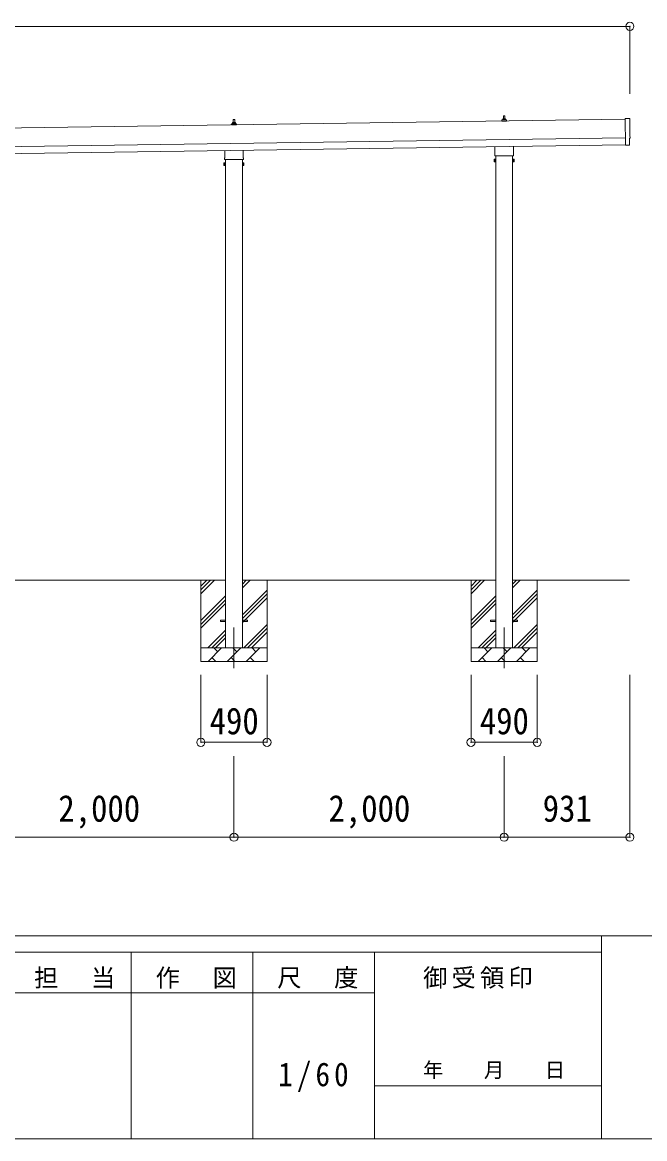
# Model space of a CAD drawing. Units: millimetres at full size, sheet at 1:60. Extents: x -16864 to 16864, y -11640 to 11640.
# Drawn here: x 6395 to 11003, y -11640 to -3381 of the extents above; entities that cross this region are included whole.
import ezdxf
from ezdxf.enums import TextEntityAlignment as Align

# ---------------------------------------------------------------- set-up
doc = ezdxf.new("R2010")
doc.units = ezdxf.units.MM
doc.header["$LTSCALE"] = 60
doc.header["$PDMODE"] = 32
doc.header["$PDSIZE"] = 60
doc.linetypes.add('CHAIN1', pattern=[8, 5, -1, 1, -1])
for name, color, linetype, lineweight in [('0-1_Defpoints', 7, 'CHAIN1', 9), ('0-2_TEXT1', 4, 'Continuous', 9), ('0-3_SHAPE', 7, 'Continuous', 9), ('0-8_TABLE1', 6, 'Continuous', 9), ('F-0', 7, 'Continuous', 9)]:
    doc.layers.add(name, color=color, linetype=linetype, lineweight=lineweight)
doc.styles.add('ＭＳ ゴシック', font='')
doc.styles.get('ＭＳ ゴシック').set_extended_font_data('MS Gothic')

msp = doc.modelspace()

# ---------------------------------------------------------------- linework, layer by layer
at = {"layer": '0-1_Defpoints'}
for p, q in [((7962.19, -7858.64), (7962.19, -8207.64)), ((9962.19, -7858.64), (9962.19, -8207.64))]:
    msp.add_line(p, q, dxfattribs=at)
at = {"layer": '0-2_TEXT1'}
for p, q in [((10857.87, -4096.58), (4647.25, -4185.3)), ((7952.49, -4129.31), (7952.49, -4125.1)), ((7953.49, -4125.1), (7971.49, -4125.1)), ((7956.49, -4125.1), (7957.22, -4101.57)), ((7958.22, -4100.6), (7966.77, -4100.6)), ((7967.77, -4101.57), (7968.49, -4125.1)), ((7972.49, -4129.31), (7972.49, -4125.1)), ((9944.24, -4112.03), (9944.24, -4104.31)), ((9980.74, -4112.03), (9944.24, -4112.03)), ((9944.62, -4103.53), (9980.36, -4103.53)), ((9945.01, -4103.34), (9951.73, -4101.71)), ((9952.11, -4101.53), (9972.87, -4101.53)), ((9952.49, -4100.74), (9952.49, -4096.53)), ((9953.49, -4096.53), (9971.49, -4096.53)), ((9956.49, -4096.53), (9957.22, -4073)), ((9958.22, -4072.03), (9966.77, -4072.03)), ((9967.77, -4073), (9968.49, -4096.53)), ((9972.49, -4100.74), (9972.49, -4096.53)), ((9979.98, -4103.34), (9973.26, -4101.71)), ((9980.74, -4112.03), (9980.74, -4104.31)), ((10857.8, -4091.49), (10860.64, -4290.33)), ((10889.47, -4092.7), (10857.8, -4091.49)), ((7944.24, -4140.6), (7944.24, -4132.88)), ((7980.74, -4140.6), (7944.24, -4140.6)), ((7944.62, -4132.1), (7980.36, -4132.1)), ((7945.01, -4131.91), (7951.73, -4130.28)), ((7952.11, -4130.1), (7972.87, -4130.1)), ((7979.98, -4131.91), (7973.26, -4130.28)), ((7980.74, -4140.6), (7980.74, -4132.88)), ((4649.25, -4325.29), (10859.87, -4236.57)), ((4649.96, -4375.29), (10860.58, -4286.56)), ((10878.85, -4289.17), (10860.64, -4290.33)), ((10879.52, -4289.79), (10878.85, -4289.17)), ((10880.27, -4290.05), (10887.18, -4289.59)), ((7893.89, -4384.58), (7893.89, -4328.94)), ((8030.49, -4326.99), (8030.49, -4384.58)), ((9892.19, -4364.79), (9892.19, -4359.29)), ((9893.89, -4356.01), (9893.89, -4300.37)), ((10030.12, -4368.29), (9894.25, -4368.29)), ((9899.69, -4368.29), (9899.69, -8008.64)), ((10024.69, -8008.64), (10024.69, -4368.29)), ((10030.49, -4298.42), (10030.49, -4356.01)), ((10032.19, -4359.29), (10032.19, -4364.79)), ((7888.19, -4422.86), (7888.94, -4421.54)), ((7888.19, -4422.86), (7888.19, -4439.86)), ((7888.19, -4439.86), (7888.94, -4441.17)), ((7895.19, -4426.45), (7888.94, -4426.45)), ((7895.19, -4436.26), (7888.94, -4436.26)), ((7895.19, -4441.17), (7888.94, -4441.17)), ((7892.19, -4393.36), (7892.19, -4387.86)), ((8030.12, -4396.86), (7894.25, -4396.86)), ((7897.69, -4440.56), (7895.19, -4440.56)), ((7899.69, -4396.86), (7899.69, -8008.64)), ((8024.69, -8008.64), (8024.69, -4396.86)), ((8026.69, -4440.56), (8029.19, -4440.56)), ((8029.19, -4426.45), (8035.43, -4426.45)), ((8029.19, -4436.26), (8035.43, -4436.26)), ((8029.19, -4441.17), (8035.43, -4441.17)), ((8032.19, -4387.86), (8032.19, -4393.36)), ((8036.19, -4422.86), (8035.43, -4421.54)), ((8036.19, -4439.86), (8035.43, -4441.17)), ((8036.19, -4422.86), (8036.19, -4439.86)), ((9888.19, -4394.29), (9888.94, -4392.97)), ((9888.19, -4394.29), (9888.19, -4411.29)), ((9888.19, -4411.29), (9888.94, -4412.6)), ((9895.19, -4397.88), (9888.94, -4397.88)), ((9895.19, -4407.69), (9888.94, -4407.69)), ((9895.19, -4412.6), (9888.94, -4412.6)), ((9897.69, -4411.99), (9895.19, -4411.99)), ((10026.69, -4411.99), (10029.19, -4411.99)), ((10029.19, -4397.88), (10035.43, -4397.88)), ((10029.19, -4407.69), (10035.43, -4407.69)), ((10029.19, -4412.6), (10035.43, -4412.6)), ((10036.19, -4394.29), (10035.43, -4392.97)), ((10036.19, -4411.29), (10035.43, -4412.6)), ((10036.19, -4394.29), (10036.19, -4411.29)), ((7862.19, -7804.14), (7899.69, -7804.14)), ((7862.19, -7813.14), (7862.19, -7804.14)), ((7862.19, -7804.14), (7899.69, -7804.14)), ((7862.19, -7813.14), (7862.19, -7804.14)), ((7862.19, -7813.14), (7899.69, -7813.14)), ((7862.19, -7813.14), (7899.69, -7813.14)), ((8024.69, -7804.14), (8062.19, -7804.14)), ((8024.69, -7804.14), (8062.19, -7804.14)), ((8024.69, -7813.14), (8062.19, -7813.14)), ((8024.69, -7813.14), (8062.19, -7813.14)), ((8062.19, -7813.14), (8062.19, -7804.14)), ((8062.19, -7813.14), (8062.19, -7804.14)), ((9862.19, -7804.14), (9899.69, -7804.14)), ((9862.19, -7813.14), (9862.19, -7804.14)), ((9862.19, -7804.14), (9899.69, -7804.14)), ((9862.19, -7813.14), (9862.19, -7804.14)), ((9862.19, -7813.14), (9899.69, -7813.14)), ((9862.19, -7813.14), (9899.69, -7813.14)), ((10024.69, -7804.14), (10062.19, -7804.14)), ((10024.69, -7804.14), (10062.19, -7804.14)), ((10024.69, -7813.14), (10062.19, -7813.14)), ((10024.69, -7813.14), (10062.19, -7813.14)), ((10062.19, -7813.14), (10062.19, -7804.14)), ((10062.19, -7813.14), (10062.19, -7804.14))]:
    msp.add_line(p, q, dxfattribs=at)
for points in [[(10889.98, -4286.56), (10889.3, -4239.53), (10889.91, -4239.53)], [(7895.19, -4441.17), (7895.19, -4421.54), (7888.94, -4421.54)], [(7895.19, -4440.56), (7895.19, -4422.16), (7897.69, -4422.16)], [(8029.19, -4440.56), (8029.19, -4422.16), (8026.69, -4422.16)], [(8029.19, -4441.17), (8029.19, -4421.54), (8035.43, -4421.54)], [(9895.19, -4412.6), (9895.19, -4392.97), (9888.94, -4392.97)], [(9895.19, -4411.99), (9895.19, -4393.59), (9897.69, -4393.59)], [(10029.19, -4411.99), (10029.19, -4393.59), (10026.69, -4393.59)], [(10029.19, -4412.6), (10029.19, -4392.97), (10035.43, -4392.97)]]:
    msp.add_lwpolyline(points, dxfattribs=at)
for points in [[(7897.69, -4441.86), (7897.69, -4420.86), (7899.69, -4420.86), (7899.69, -4441.86)], [(8026.69, -4441.86), (8026.69, -4420.86), (8024.69, -4420.86), (8024.69, -4441.86)], [(9897.69, -4413.29), (9897.69, -4392.29), (9899.69, -4392.29), (9899.69, -4413.29)], [(10026.69, -4413.29), (10026.69, -4392.29), (10024.69, -4392.29), (10024.69, -4413.29)]]:
    msp.add_lwpolyline(points, close=True, dxfattribs=at)
for centre, radius, start, end in [((7951.49, -4129.31), 1, 283.62699, 0), ((7956.58, -4125.73), 4.13, 90, 171.17633), ((7953.49, -4126.1), 1, 90, 180), ((7958.22, -4101.6), 1, 90, 178.60509), ((7965.83, -4125.1), 4.83, 133.60282, 180), ((7959.16, -4125.1), 4.83, 0, 46.39718), ((7966.77, -4101.6), 1, 1.39491, 90), ((7968.41, -4125.73), 4.13, 8.82367, 90), ((7971.49, -4126.1), 1, 0, 90), ((7973.49, -4129.31), 1, 180, 256.37301), ((9945.24, -4104.31), 1, 103.62699, 180), ((9951.49, -4100.74), 1, 283.62699, 0), ((9956.58, -4097.16), 4.13, 90, 171.17633), ((9953.49, -4097.53), 1, 90, 180), ((9958.22, -4073.03), 1, 90, 178.60509), ((9965.83, -4096.53), 4.83, 133.60282, 180), ((9959.16, -4096.53), 4.83, 0, 46.39718), ((9966.77, -4073.03), 1, 1.39491, 90), ((9968.41, -4097.16), 4.13, 8.82367, 90), ((9971.49, -4097.53), 1, 0, 90), ((9973.49, -4100.74), 1, 180, 256.37301), ((9979.74, -4104.31), 1, 0, 76.37301), ((7945.24, -4132.88), 1, 103.62699, 180), ((7979.74, -4132.88), 1, 0, 76.37301), ((10880.2, -4289.05), 1, 227.3164, 273.81435), ((9896.19, -4359.29), 4, 125.09963, 180), ((9896.19, -4364.79), 4, 180, 194.47751), ((9896.19, -4364.79), 4, 194.47751, 241.04498), ((10028.19, -4364.79), 4, 298.95502, 345.52249), ((10028.19, -4359.29), 4, 0, 54.90037), ((10028.19, -4364.79), 4, 345.52249, 0), ((7892.53, -4424), 4.34, 145.61575, 214.38425), ((7892.53, -4438.72), 4.34, 145.61575, 214.38425), ((7904.43, -4431.36), 16.24, 162.41205, 197.58795), ((7896.19, -4387.86), 4, 125.09963, 180), ((7896.19, -4393.36), 4, 180, 194.47751), ((7896.19, -4393.36), 4, 194.47751, 241.04498), ((8028.19, -4393.36), 4, 298.95502, 345.52249), ((8028.19, -4387.86), 4, 0, 54.90037), ((8028.19, -4393.36), 4, 345.52249, 0), ((8019.94, -4431.36), 16.24, 342.41205, 17.58795), ((8031.84, -4424), 4.34, 325.61575, 34.38425), ((8031.84, -4438.72), 4.34, 325.61575, 34.38425), ((9892.53, -4395.42), 4.34, 145.61575, 214.38425), ((9904.43, -4402.79), 16.24, 162.41205, 197.58795), ((9892.53, -4410.15), 4.34, 145.61575, 214.38425), ((10019.94, -4402.79), 16.24, 342.41205, 17.58795), ((10031.84, -4395.42), 4.34, 325.61575, 34.38425), ((10031.84, -4410.15), 4.34, 325.61575, 34.38425)]:
    msp.add_arc(centre, radius, start, end, dxfattribs=at)
for centre, major_axis, ratio, start_param, end_param in [((10889.27, -4095.69), (3, -0.04), 0.99863, 6.2683889, 7.8016218), ((15655.65, -4098.04), (-4762.89, -68.04), 0.99863, 6.268406, 6.2977043), ((10886.97, -4286.59), (2.21, -2.04), 0.9974, 5.5252311, 7.0411395), ((10889.84, -4235.13), (4.41, -0.06), 0.99863, 4.712389, 6.2976778)]:
    msp.add_ellipse(centre, major_axis=major_axis, ratio=ratio, start_param=start_param, end_param=end_param, dxfattribs=at)
at = {"layer": '0-3_SHAPE'}
for p, q in [((7899.69, -7508.64), (6024.69, -7508.64)), ((7717.19, -7508.64), (7717.19, -8108.64)), ((7717.19, -7552.12), (7760.67, -7508.64)), ((7717.19, -7580.41), (7788.95, -7508.64)), ((7717.19, -7608.69), (7817.24, -7508.64)), ((9899.69, -7508.64), (8024.69, -7508.64)), ((8024.69, -7537.47), (8053.51, -7508.64)), ((8024.69, -7565.75), (8081.79, -7508.64)), ((8207.19, -7508.64), (8207.19, -8108.64)), ((9717.19, -7508.64), (9717.19, -8108.64)), ((9717.19, -7552.12), (9760.67, -7508.64)), ((9717.19, -7580.41), (9788.95, -7508.64)), ((9717.19, -7608.69), (9817.24, -7508.64)), ((10890.19, -7508.64), (10024.69, -7508.64)), ((10024.69, -7537.47), (10053.51, -7508.64)), ((10024.69, -7565.75), (10081.79, -7508.64)), ((10207.19, -7508.64), (10207.19, -8108.64)), ((8024.69, -7763.74), (8207.19, -7581.24)), ((10024.69, -7763.74), (10207.19, -7581.24)), ((7717.19, -7806.68), (7899.69, -7624.18)), ((7717.19, -7834.97), (7899.69, -7652.47)), ((7717.19, -7863.25), (7899.69, -7680.75)), ((8024.69, -7792.02), (8207.19, -7609.52)), ((8024.69, -7820.31), (8207.19, -7637.81)), ((9717.19, -7806.68), (9899.69, -7624.18)), ((9717.19, -7834.97), (9899.69, -7652.47)), ((9717.19, -7863.25), (9899.69, -7680.75)), ((10024.69, -7792.02), (10207.19, -7609.52)), ((10024.69, -7820.31), (10207.19, -7637.81)), ((8034.34, -8008.64), (8207.19, -7835.8)), ((10034.34, -8008.64), (10207.19, -7835.8)), ((7769.78, -8008.64), (7899.69, -7878.74)), ((7798.07, -8008.64), (7899.69, -7907.02)), ((8062.63, -8008.64), (8207.19, -7864.08)), ((8090.91, -8008.64), (8207.19, -7892.37)), ((9769.78, -8008.64), (9899.69, -7878.74)), ((9798.07, -8008.64), (9899.69, -7907.02)), ((10062.63, -8008.64), (10207.19, -7864.08)), ((10090.91, -8008.64), (10207.19, -7892.37)), ((7717.19, -8008.64), (8207.19, -8008.64)), ((7770.76, -8108.64), (7870.76, -8008.64)), ((7842.21, -8037.2), (7813.66, -8008.64)), ((7826.35, -8008.64), (7899.69, -7935.31)), ((7912.19, -8108.64), (8012.19, -8008.64)), ((7983.63, -8037.2), (7955.08, -8008.64)), ((8053.61, -8108.64), (8153.61, -8008.64)), ((8125.05, -8037.2), (8096.5, -8008.64)), ((9717.19, -8008.64), (10207.19, -8008.64)), ((9770.76, -8108.64), (9870.76, -8008.64)), ((9842.21, -8037.2), (9813.66, -8008.64)), ((9826.35, -8008.64), (9899.69, -7935.31)), ((9912.19, -8108.64), (10012.19, -8008.64)), ((9983.63, -8037.2), (9955.08, -8008.64)), ((10053.61, -8108.64), (10153.61, -8008.64)), ((10125.05, -8037.2), (10096.5, -8008.64)), ((7799.32, -8080.09), (7827.87, -8108.64)), ((7940.74, -8080.09), (7969.29, -8108.64)), ((8082.16, -8080.09), (8110.71, -8108.64)), ((9799.32, -8080.09), (9827.87, -8108.64)), ((9940.74, -8080.09), (9969.29, -8108.64)), ((10082.16, -8080.09), (10110.71, -8108.64)), ((8207.19, -8108.64), (7717.19, -8108.64)), ((10207.19, -8108.64), (9717.19, -8108.64))]:
    msp.add_line(p, q, dxfattribs=at)
at = {"layer": '0-8_TABLE1'}
for p, q in [((10893.19, -3411), (-965.81, -3411)), ((10893.19, -3411), (10893.19, -3911)), ((7717.19, -8707.64), (7717.19, -8207.64)), ((8207.19, -8707.64), (8207.19, -8207.64)), ((9717.19, -8707.64), (9717.19, -8207.64)), ((10207.19, -8707.64), (10207.19, -8207.64)), ((10893.19, -9409.64), (10893.19, -8207.64)), ((7717.19, -8707.64), (8207.19, -8707.64)), ((9717.19, -8707.64), (10207.19, -8707.64)), ((7962.19, -9409.64), (7962.19, -8809.64)), ((9962.19, -9409.64), (9962.19, -8809.64)), ((7962.19, -9409.64), (5962.19, -9409.64)), ((9962.19, -9409.64), (7962.19, -9409.64)), ((10893.19, -9409.64), (9962.19, -9409.64))]:
    msp.add_line(p, q, dxfattribs=at)
for p in [(10893.19, -3411), (7717.19, -8707.64), (8207.19, -8707.64), (9717.19, -8707.64), (10207.19, -8707.64), (7962.19, -9409.64), (9962.19, -9409.64), (10893.19, -9409.64)]:
    msp.add_point(p, dxfattribs=at)
at = {"layer": 'F-0', "color": 5, "lineweight": 5}
for p, q in [((-16864.12, -10140), (16015.88, -10140)), ((10682.37, -10140), (10682.37, -11640)), ((-16864.12, -10260), (10682.37, -10260)), ((7202.37, -10260), (7202.37, -11640)), ((8102.36, -10260), (8102.36, -11640)), ((9002.37, -10260), (9002.37, -11640)), ((5402.37, -10560), (9002.37, -10560)), ((9002.37, -11250), (10682.37, -11250)), ((-16864.12, -11640), (16015.88, -11640))]:
    msp.add_line(p, q, dxfattribs=at)

# ---------------------------------------------------------------- texts
at = {"layer": '0-8_TABLE1', "color": 7, "style": 'ＭＳ ゴシック', "width": 0.9}
for s, p in [('490', (7782.19, -8707.64)), ('490', (9782.19, -8707.64)), ('2,000', (6662.19, -9354.64)), ('2,000', (8662.19, -9354.64)), ('931', (10247.69, -9354.64))]:
    msp.add_text(s, height=197.9, dxfattribs=at).set_placement(p, align=Align.BOTTOM_LEFT)
at = {"layer": 'F-0', "style": 'ＭＳ ゴシック'}
msp.add_text('年\u3000\u3000月\u3000\u3000日', height=110, dxfattribs=at).set_placement((9362.37, -11220), align=Align.BOTTOM_LEFT)
at = {"layer": 'F-0', "attachment_point": 7, "style": 'ＭＳ ゴシック'}
for s, insert, char_height in [('\\T1.17;担\u3000当', (6482.37, -10530), 132), ('\\T1.17;作\u3000図', (7382.37, -10530), 132), ('\\T1.17;尺\u3000度', (8282.37, -10530), 132), ('\\T1.17;御受領印', (9362.37, -10530), 132), ('\\T1.28;\\W0.9;1/60', (8289.87, -11295), 176)]:
    msp.add_mtext(s, dxfattribs=dict(at, insert=insert, char_height=char_height))

doc.saveas('drawing.dxf')
